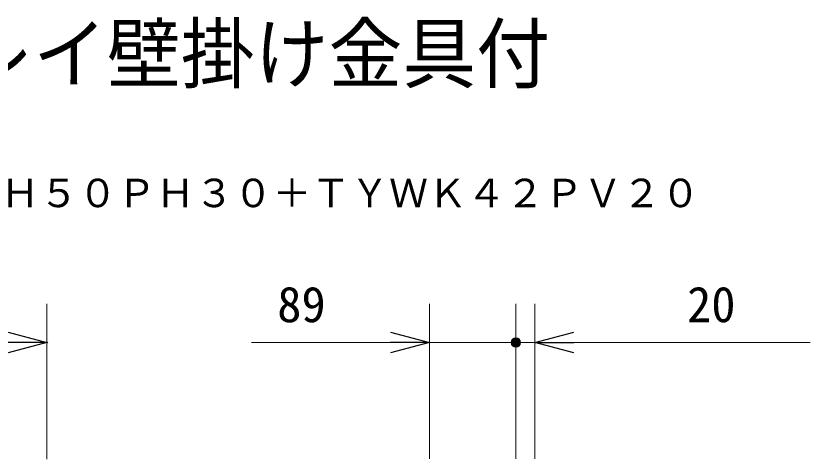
# Model space of a CAD drawing. Units: millimetres, scale not verified. Extents: x -62 to 63, y -56 to 57.
# Drawn here: x 20.62 to 61.5, y 33.97 to 56.79 of the extents above; entities that cross this region are included whole.
import ezdxf
from ezdxf.enums import TextEntityAlignment as Align

# ---------------------------------------------------------------- set-up
doc = ezdxf.new("R2010")
doc.units = ezdxf.units.MM
doc.header["$LTSCALE"] = 0.125
doc.header["$PDMODE"] = 32
doc.header["$PDSIZE"] = 0.0625
for name, color, linetype in [('0-0_0', 7, 'Continuous'), ('0-2_MOJI1', 7, 'Continuous'), ('0-3_TOUROKU', 7, 'Continuous'), ('0-4_DEFPOINTS', 7, 'Continuous')]:
    doc.layers.add(name, color=color, linetype=linetype)
doc.layers.add('0-6_SUNPO', color=7, linetype='Continuous', lineweight=18)
doc.styles.add('ＭＳ ゴシック', font='')
doc.styles.get('ＭＳ ゴシック').set_extended_font_data('MS Gothic')

# ---------------------------------------------------------------- blocks, each defined once
blk = doc.blocks.new('_OPEN30')
at = {"layer": '0-0_0'}
blk.add_line((0, 0), (-1, 0), dxfattribs=at)
blk.add_lwpolyline([(-1, 0.26795), (0, 0), (-1, -0.26795)], dxfattribs=at)
blk = doc.blocks.new('D11')
at = {"layer": '0-4_DEFPOINTS'}
blk.add_point((30.2511, 40.1903), dxfattribs=at)
at = {"layer": '0-6_SUNPO'}
blk.add_line((30.2511, 34.1903), (30.2511, 42.1903), dxfattribs=at)
at = {"layer": '0-6_SUNPO', "xscale": 2, "yscale": 2}
blk.add_blockref('_OPEN30', (30.2511, 40.1903), dxfattribs=at)

msp = doc.modelspace()

# ---------------------------------------------------------------- linework, layer by layer
at = {"layer": '0-6_SUNPO', "color": 3}
for p, q in [((41.9095, 33.9793), (41.9095, 41.9728)), ((46.3595, 33.9793), (46.3595, 41.9728)), ((46.3595, 33.9793), (46.3595, 41.9728)), ((47.3345, 33.9793), (47.3345, 41.9728)), ((46.1449, 40.0868), (46.5741, 40.0868)), ((46.1758, 40.1318), (46.5432, 40.1318)), ((46.2275, 40.1768), (46.4914, 40.1768)), ((39.9095, 39.9728), (32.7428, 39.9728)), ((46.3595, 39.9728), (41.9095, 39.9728)), ((44.3595, 39.9728), (42.3595, 39.9728)), ((46.1174, 39.9518), (46.6016, 39.9518)), ((46.1177, 39.9968), (46.6013, 39.9968)), ((46.1256, 39.9068), (46.5934, 39.9068)), ((46.1265, 40.0418), (46.5925, 40.0418)), ((46.1433, 39.8618), (46.5757, 39.8618)), ((46.1731, 39.8168), (46.5458, 39.8168)), ((46.2228, 39.7718), (46.4961, 39.7718)), ((46.3595, 39.9728), (47.3345, 39.9728)), ((48.3595, 39.9728), (50.3595, 39.9728)), ((49.3345, 39.9728), (61.5012, 39.9728))]:
    msp.add_line(p, q, dxfattribs=at)
msp.add_circle((46.3595, 39.9728), 0.243, dxfattribs=at)

# ---------------------------------------------------------------- block references
at = {"layer": '0-6_SUNPO'}
msp.add_blockref('D11', (-8.0301, -0.2175), dxfattribs=at)
at = {"layer": '0-6_SUNPO', "xscale": 2, "yscale": 2}
msp.add_blockref('_OPEN30', (41.9095, 39.9728), dxfattribs=at)
at = {"layer": '0-6_SUNPO', "xscale": 2, "yscale": 2, "rotation": 180}
msp.add_blockref('_OPEN30', (47.3345, 39.9728), dxfattribs=at)

# ---------------------------------------------------------------- texts
at = {"layer": '0-2_MOJI1', "style": 'ＭＳ ゴシック', "width": 0.95}
msp.add_text('ハイビジョンプラズマディスプレイ壁掛け金具付', height=2.933, dxfattribs=at).set_placement((-35.4962, 52.5033), align=Align.BOTTOM_LEFT)
at = {"layer": '0-3_TOUROKU', "style": 'ＭＳ ゴシック'}
msp.add_text('ＴＨ５０ＰＨ３０＋ＴＹＷＫ４２ＰＶ２０', height=1.466, dxfattribs=at).set_placement((17.8371, 46.5033), align=Align.BOTTOM_LEFT)
at = {"layer": '0-6_SUNPO', "style": 'ＭＳ ゴシック'}
for s, p in [('89', (34.0762, 40.4728)), ('20', (55.1678, 40.4728))]:
    msp.add_text(s, height=1.833, dxfattribs=at).set_placement(p, align=Align.BOTTOM_LEFT)

doc.saveas('drawing.dxf')
